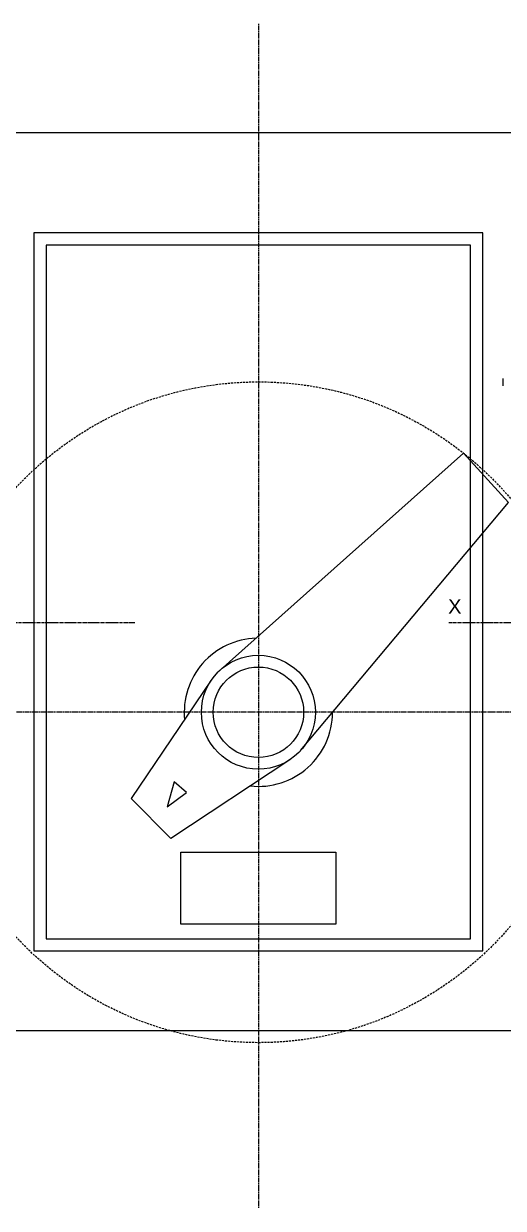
# Model space of a CAD drawing. Extents: x 53 to 624, y 35 to 325.
# Drawn here: x 332.6 to 450.1, y 35 to 325.4 of the extents above; entities that cross this region are included whole.
import ezdxf

# ---------------------------------------------------------------- set-up
doc = ezdxf.new("R2010")
doc.units = 0
for name, pattern in [('AXES2', [1.125, 0.75, -0.125, 0.125, -0.125]), ('CENTER2', [1.125, 0.75, -0.125, 0.125, -0.125]), ('HIDDENX2', [0.75, 0.5, -0.25])]:
    doc.linetypes.add(name, pattern=pattern)
doc.layers.add('AXE', color=80, linetype='AXES2')

# ---------------------------------------------------------------- blocks, each defined once
blk = doc.blocks.new('dgjhfdjhfjkkhg')
blk.add_line((8591.13, -2447.45), (8591.13, -2445.6))
at = {"layer": 'AXE'}
blk.add_line((8577.81, -2505.46), (8725.58, -2505.46), dxfattribs=at)
at = {"layer": 'AXE', "insert": (8577.62, -2499.77), "char_height": 3.5, "width": 3.0661, "attachment_point": 1}
blk.add_mtext('{\\fArial|b0|i0|c0|p34;X}', dxfattribs=at)
blk = doc.blocks.new('fghd')
at = {"color": 6, "linetype": 'CENTER2', "ltscale": 0.008}
for p, q in [((8076.52, -2114.76), (8076.52, -2405.15)), ((8310.48, -2283.55), (7738.96, -2283.55))]:
    blk.add_line(p, q, dxfattribs=at)
at = {"color": 7}
for p, q in [((8066.42, -2273.91), (8126.81, -2220.05)), ((8126.81, -2220.05), (8137.83, -2232.11)), ((8086.86, -2292.93), (8137.83, -2232.11)), ((8064.96, -2275.71), (8045.38, -2304.66)), ((8084.25, -2295.18), (8055.1, -2314.48)), ((8055.88, -2300.61), (8054.2, -2306.76)), ((8058.87, -2303.22), (8055.88, -2300.61)), ((8045.38, -2304.66), (8055.1, -2314.48)), ((8054.2, -2306.76), (8058.87, -2303.22))]:
    blk.add_line(p, q, dxfattribs=at)
for points in [[(7783.52, -2361.55), (8263.52, -2361.55), (8263.52, -2141.55), (7783.52, -2141.55)], [(8021.52, -2342.06), (8131.52, -2342.06), (8131.52, -2166.06), (8021.52, -2166.06)], [(8024.52, -2339.06), (8128.52, -2339.06), (8128.52, -2169.06), (8024.52, -2169.06)], [(8057.53, -2317.82), (8095.51, -2317.82), (8095.51, -2335.49), (8057.53, -2335.49)]]:
    blk.add_lwpolyline(points, close=True, dxfattribs=at)
at = {"color": 4, "linetype": 'HIDDENX2'}
blk.add_circle((8076.52, -2283.55), 81, dxfattribs=at)
at = {"color": 7}
for radius in [13.96, 11.09]:
    blk.add_circle((8076.52, -2283.55), radius, dxfattribs=at)
for start, end in [(91.7414, 185.6916), (263.7482, 359.8451)]:
    blk.add_arc((8076.52, -2283.55), 18.17, start, end, dxfattribs=at)
for p in [(-679.32, 243.9), (-454.61, 243.9)]:
    blk.add_blockref('dgjhfdjhfjkkhg', p, dxfattribs=at)

msp = doc.modelspace()

# ---------------------------------------------------------------- block references
msp.add_blockref('fghd', (-7686.44, 2440.11))

doc.saveas('drawing.dxf')
